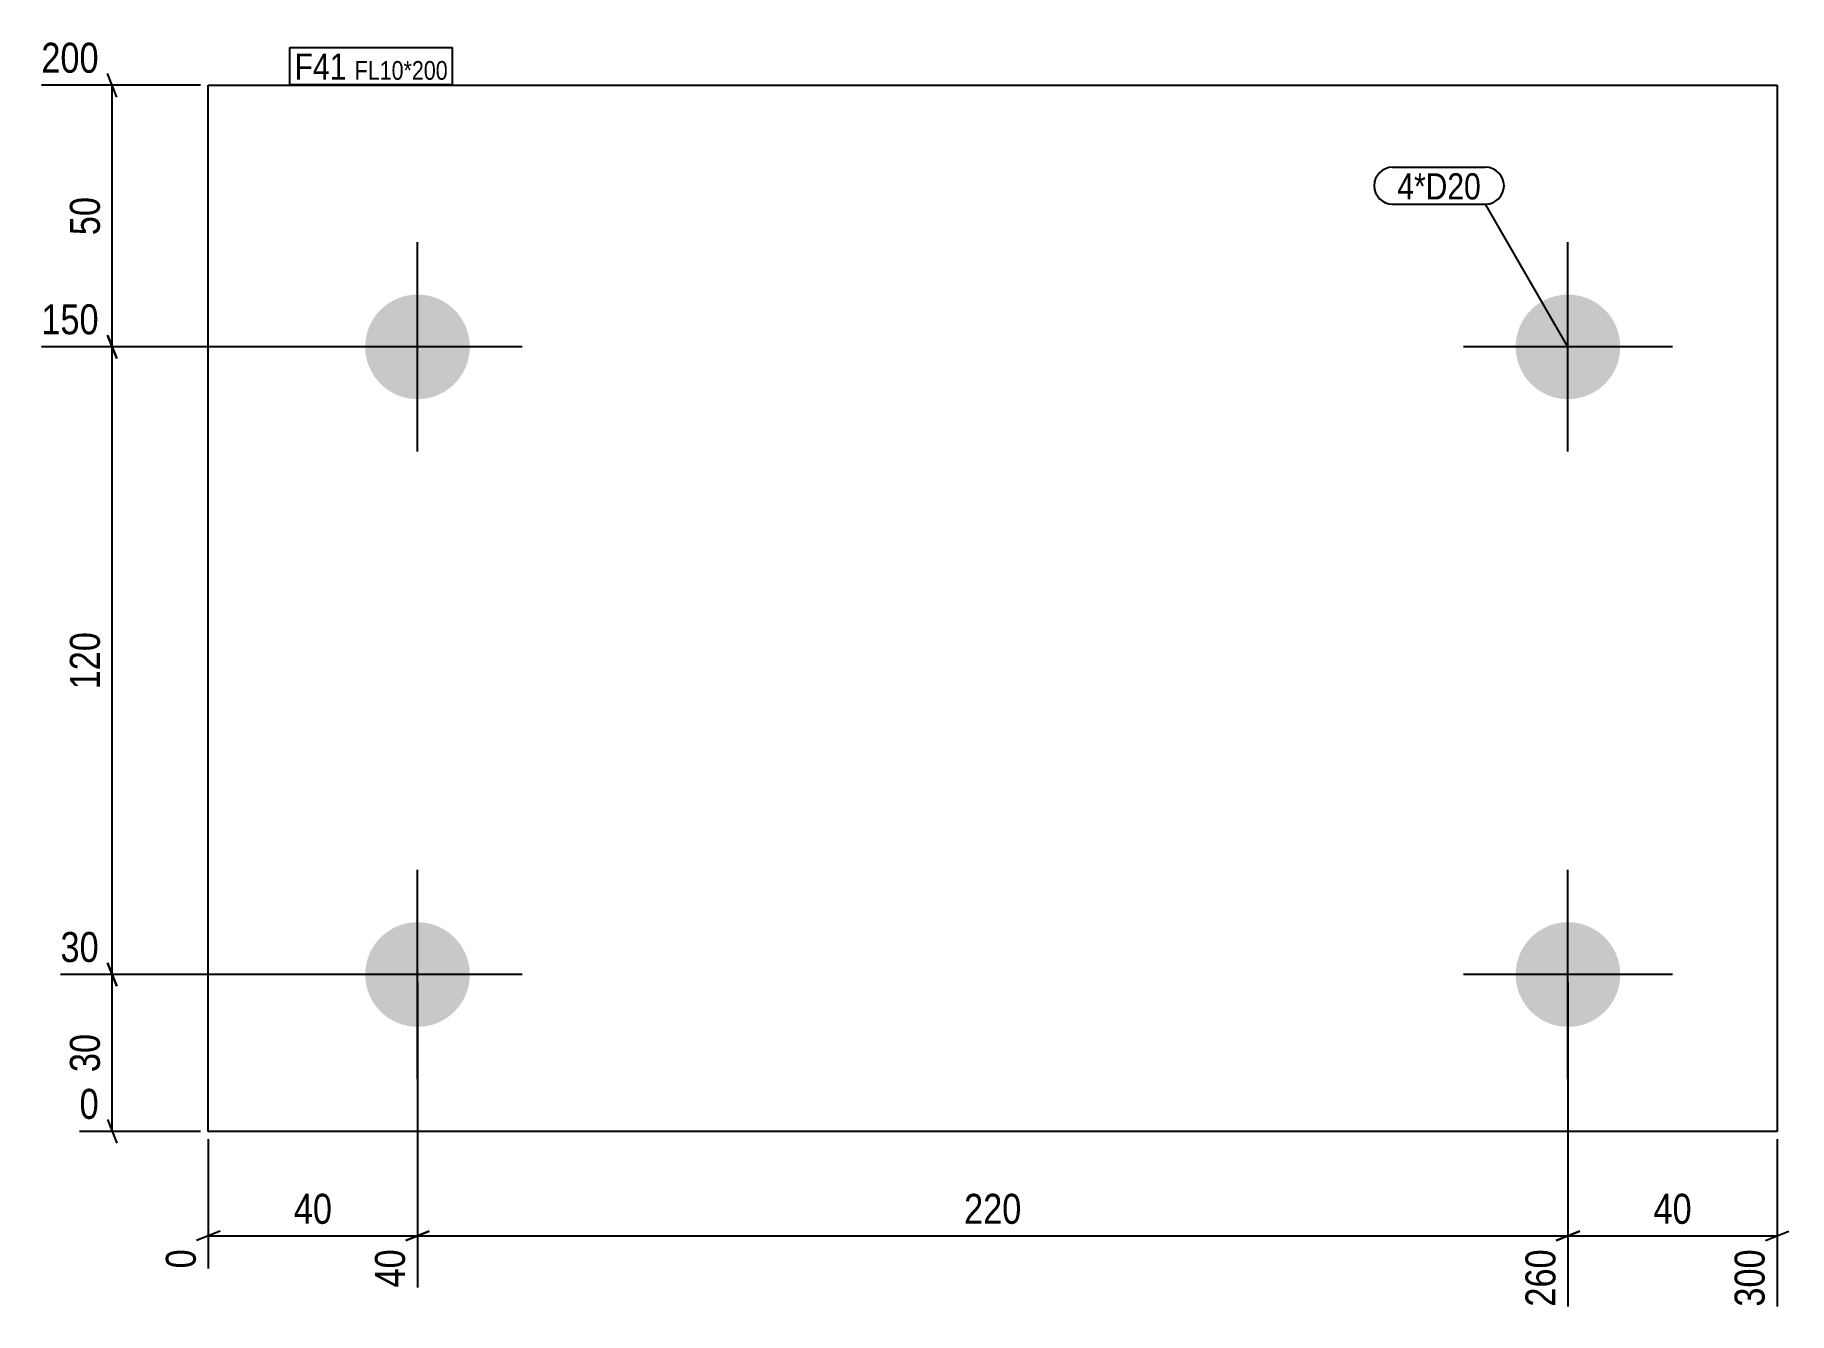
# Model space of a CAD drawing. Header units: millimetres. Extents: x 3 to 339, y 3 to 248.
import ezdxf

# ---------------------------------------------------------------- set-up
doc = ezdxf.new("R2010")
doc.units = ezdxf.units.MM
for name, color, linetype in [('MÅLSÆTNING', 7, 'Continuous'), ('STÅL', 7, 'Continuous'), ('TEKST', 7, 'Continuous')]:
    doc.layers.add(name, color=color, linetype=linetype)
doc.styles.add('Arial Narrow', font='ARIALN.TTF', dxfattribs={"height": 0.2})

msp = doc.modelspace()

# ---------------------------------------------------------------- hatches: boundary and pattern name
at = {"layer": 'STÅL', "linetype": 'Continuous'}
for points in [[(66.43, 187.99, -1), (86.43, 187.99, -1)], [(286.43, 187.99, -1), (306.43, 187.99, -1)], [(66.43, 67.99, -1), (86.43, 67.99, -1)], [(286.43, 67.99, -1), (306.43, 67.99, -1)]]:
    msp.add_hatch(color=3, dxfattribs=at).paths.add_polyline_path(points)

# ---------------------------------------------------------------- linework, layer by layer
at = {"layer": 'MÅLSÆTNING', "color": 7, "linetype": 'Continuous'}
for p, q in [((18.92, 235.75), (17.12, 240.25)), ((34.93, 238), (4.5, 238)), ((18.02, 187.99), (18.02, 238)), ((74.93, 187.99), (4.5, 187.99)), ((74.93, 187.99), (4.5, 187.99)), ((17.12, 190.24), (18.92, 185.74)), ((18.92, 185.74), (17.12, 190.24)), ((74.93, 67.99), (8.16, 67.99)), ((18.92, 65.74), (17.12, 70.24)), ((18.02, 38), (18.02, 67.99)), ((76.43, 66.49), (76.43, 8.16)), ((76.43, 66.49), (76.43, 8.16)), ((296.43, 66.49), (296.43, 4.5)), ((296.43, 66.49), (296.43, 4.5)), ((34.93, 38), (11.81, 38)), ((17.12, 40.25), (18.92, 35.75)), ((36.43, 36.5), (36.43, 11.81)), ((336.43, 36.5), (336.43, 4.5)), ((38.68, 18.92), (34.18, 17.12)), ((36.43, 18.02), (76.43, 18.02)), ((78.68, 18.92), (74.18, 17.12)), ((74.18, 17.12), (78.68, 18.92)), ((76.43, 18.02), (296.43, 18.02)), ((298.68, 18.92), (294.18, 17.12)), ((294.18, 17.12), (298.68, 18.92)), ((296.43, 18.02), (336.43, 18.02)), ((334.18, 17.12), (338.68, 18.92))]:
    msp.add_line(p, q, dxfattribs=at)
at = {"layer": 'STÅL', "color": 2, "linetype": 'Continuous'}
for p, q in [((36.43, 38), (36.43, 238)), ((36.43, 238), (336.43, 238)), ((336.43, 238), (336.43, 38)), ((336.43, 38), (36.43, 38))]:
    msp.add_line(p, q, dxfattribs=at)
at = {"layer": 'STÅL', "color": 3, "linetype": 'Continuous'}
for p, q in [((76.43, 167.99), (76.43, 207.99)), ((296.43, 167.99), (296.43, 207.99)), ((96.43, 187.99), (56.43, 187.99)), ((316.43, 187.99), (276.43, 187.99)), ((76.43, 47.99), (76.43, 87.99)), ((296.43, 47.99), (296.43, 87.99)), ((96.43, 67.99), (56.43, 67.99)), ((316.43, 67.99), (276.43, 67.99))]:
    msp.add_line(p, q, dxfattribs=at)

# ---------------------------------------------------------------- wipeouts: each hides what was drawn before it
at = {"color": 0}
msp.add_wipeout([(279.78, 216.17), (279.78, 221.42), (263.8, 221.42), (263.8, 216.17)], dxfattribs=at).dxf.layer = 'TEKST'

# ---------------------------------------------------------------- next in the draw order: wipeouts: each hides what was drawn before it
at = {"color": 0, "linetype": 'Continuous'}
for points in [[(16.67, 239.2), (16.67, 247.6), (3.3, 247.6), (3.3, 239.2)], [(16.67, 69.19), (16.67, 77.59), (6.96, 77.59), (6.96, 69.19)], [(35.23, 16.67), (26.83, 16.67), (26.83, 10.61), (35.23, 10.61)], [(75.23, 16.67), (66.83, 16.67), (66.83, 6.96), (75.23, 6.96)], [(295.23, 16.67), (286.83, 16.67), (286.83, 3.3), (295.23, 3.3)], [(335.23, 16.67), (326.83, 16.67), (326.83, 3.3), (335.23, 3.3)]]:
    msp.add_wipeout(points, dxfattribs=at).dxf.layer = 'MÅLSÆTNING'
at = {"color": 0}
for points, layer in [([(16.89, 217.85), (8.49, 217.85), (8.49, 208.14), (16.89, 208.14)], 'MÅLSÆTNING'), ([(16.89, 57.85), (8.49, 57.85), (8.49, 48.14), (16.89, 48.14)], 'MÅLSÆTNING'), ([(61.29, 19.14), (61.29, 27.54), (51.58, 27.54), (51.58, 19.14)], 'MÅLSÆTNING'), ([(193.12, 19.14), (193.12, 27.54), (179.75, 27.54), (179.75, 19.14)], 'MÅLSÆTNING'), ([(321.29, 19.14), (321.29, 27.54), (311.58, 27.54), (311.58, 19.14)], 'MÅLSÆTNING'), ([(62.84, 239.05), (62.84, 244.3), (52.93, 244.3), (52.93, 239.05)], 'TEKST'), ([(279.78, 216.17), (279.78, 221.42), (263.8, 221.42), (263.8, 216.17)], 'TEKST')]:
    msp.add_wipeout(points, dxfattribs=at).dxf.layer = layer

# ---------------------------------------------------------------- next in the draw order: linework, layer by layer
at = {"layer": 'MÅLSÆTNING', "color": 7, "linetype": 'Continuous'}
for p, q in [((18.02, 67.99), (18.02, 187.99)), ((74.93, 67.99), (8.16, 67.99)), ((17.12, 70.24), (18.92, 65.74))]:
    msp.add_line(p, q, dxfattribs=at)
at = {"layer": 'TEKST', "color": 7, "linetype": 'Continuous'}
for p, q in [((262.9, 222.32), (280.68, 222.32)), ((262.9, 215.27), (280.68, 215.27)), ((296.43, 187.99), (280.68, 215.27))]:
    msp.add_line(p, q, dxfattribs=at)
for centre, start, end in [((262.9, 218.8), 90, 270), ((280.68, 218.8), 270, 90)]:
    msp.add_arc(centre, 3.52, start, end, dxfattribs=at)

# ---------------------------------------------------------------- next in the draw order: texts
at = {"layer": 'MÅLSÆTNING', "color": 3, "linetype": 'Continuous', "style": 'Arial Narrow'}
for s, p in [('200', (4.5, 240.4)), ('30', (8.16, 70.39))]:
    msp.add_text(s, height=5.727, dxfattribs=at).set_placement(p)
at = {"layer": 'MÅLSÆTNING', "color": 3, "style": 'Arial Narrow'}
for s, p in [('50', (15.69, 209.34)), ('30', (15.69, 49.34))]:
    msp.add_text(s, height=5.727, rotation=90.0002, dxfattribs=at).set_placement(p)
for s, p in [('40', (52.78, 20.34)), ('220', (180.95, 20.34)), ('40', (312.78, 20.34))]:
    msp.add_text(s, height=5.727, dxfattribs=at).set_placement(p)
at = {"layer": 'MÅLSÆTNING', "color": 3, "linetype": 'Continuous', "style": 'Arial Narrow'}
for s, height, p in [('0', 5.73, (34.03, 11.81)), ('40', 5.727, (74.03, 8.16)), ('260', 5.727, (294.03, 4.5)), ('300', 5.727, (334.03, 4.5))]:
    msp.add_text(s, height=height, rotation=90.0002, dxfattribs=at).set_placement(p)
at = {"layer": 'TEKST', "color": 3, "style": 'Arial Narrow'}
msp.add_text('4*D20', height=5.011, dxfattribs=at).set_placement((263.8, 216.17))

# ---------------------------------------------------------------- next in the draw order: wipeouts: each hides what was drawn before it
at = {"color": 0, "linetype": 'Continuous'}
msp.add_wipeout([(16.67, 39.2), (16.67, 47.6), (10.61, 47.6), (10.61, 39.2)], dxfattribs=at).dxf.layer = 'MÅLSÆTNING'
at = {"color": 0}
msp.add_wipeout([(62.84, 239.05), (62.84, 244.3), (52.93, 244.3), (52.93, 239.05)], dxfattribs=at).dxf.layer = 'TEKST'

# ---------------------------------------------------------------- next in the draw order: linework, layer by layer
at = {"layer": 'TEKST', "color": 7, "linetype": 'Continuous'}
for p, q in [((52.03, 245.2), (83.13, 245.2)), ((52.03, 238.15), (52.03, 245.2))]:
    msp.add_line(p, q, dxfattribs=at)

# ---------------------------------------------------------------- next in the draw order: texts
at = {"layer": 'MÅLSÆTNING', "color": 3, "linetype": 'Continuous', "style": 'Arial Narrow'}
msp.add_text('0', height=5.73, dxfattribs=at).set_placement((11.81, 40.4))
at = {"layer": 'TEKST', "color": 3, "style": 'Arial Narrow'}
msp.add_text('F41', height=5.011, dxfattribs=at).set_placement((52.93, 239.05))

# ---------------------------------------------------------------- next in the draw order: wipeouts: each hides what was drawn before it
at = {"color": 0, "linetype": 'Continuous'}
msp.add_wipeout([(16.67, 189.19), (16.67, 197.59), (3.3, 197.59), (3.3, 189.19)], dxfattribs=at).dxf.layer = 'MÅLSÆTNING'
at = {"color": 0}
for points, layer in [([(16.89, 134.68), (8.49, 134.68), (8.49, 121.31), (16.89, 121.31)], 'MÅLSÆTNING'), ([(82.23, 239.05), (82.23, 242.8), (64.42, 242.8), (64.42, 239.05)], 'TEKST')]:
    msp.add_wipeout(points, dxfattribs=at).dxf.layer = layer

# ---------------------------------------------------------------- next in the draw order: texts
at = {"layer": 'MÅLSÆTNING', "color": 3, "linetype": 'Continuous', "style": 'Arial Narrow'}
msp.add_text('150', height=5.727, dxfattribs=at).set_placement((4.5, 190.39))
at = {"layer": 'MÅLSÆTNING', "color": 3, "style": 'Arial Narrow'}
msp.add_text('120', height=5.727, rotation=90.0002, dxfattribs=at).set_placement((15.69, 122.51))

# ---------------------------------------------------------------- next in the draw order: wipeouts: each hides what was drawn before it
at = {"color": 0}
msp.add_wipeout([(82.23, 239.05), (82.23, 242.8), (64.42, 242.8), (64.42, 239.05)], dxfattribs=at).dxf.layer = 'TEKST'

# ---------------------------------------------------------------- next in the draw order: linework, layer by layer
at = {"layer": 'TEKST', "color": 7, "linetype": 'Continuous'}
for p, q in [((83.13, 238.15), (83.13, 245.2)), ((52.03, 238.15), (83.13, 238.15))]:
    msp.add_line(p, q, dxfattribs=at)

# ---------------------------------------------------------------- next in the draw order: texts
at = {"layer": 'TEKST', "color": 3, "style": 'Arial Narrow'}
msp.add_text('FL10*200', height=3.579, dxfattribs=at).set_placement((64.42, 239.05))

doc.saveas('drawing.dxf')
